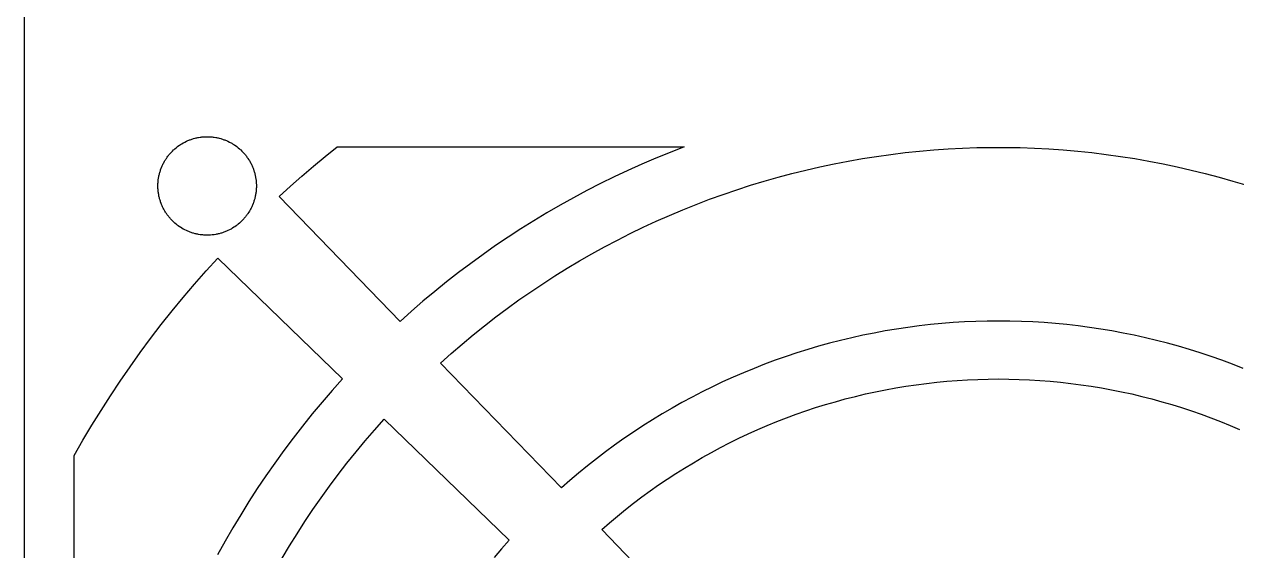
# Model space of a CAD drawing. Header units: metres. Extents: x -3 to 104, y -8 to 202.
# Drawn here: x 0 to 62.8, y 69.9 to 97.1 of the extents above; entities that cross this region are included whole.
import ezdxf

# ---------------------------------------------------------------- set-up
doc = ezdxf.new("R2010")
doc.units = ezdxf.units.M

msp = doc.modelspace()

# ---------------------------------------------------------------- linework, layer by layer
for p, q in [((0, 192.25), (0, 10)), ((8.4375, 91.0781), (8.47852, 91.0967)), ((8.47852, 91.0967), (8.51953, 91.1133)), ((8.51953, 91.1133), (8.56152, 91.1299)), ((8.56152, 91.1299), (8.60254, 91.1455)), ((8.60254, 91.1455), (8.64453, 91.1602)), ((8.64453, 91.1602), (8.68652, 91.1738)), ((8.68652, 91.1738), (8.72949, 91.1875)), ((8.72949, 91.1875), (8.77246, 91.2002)), ((8.77246, 91.2002), (8.8584, 91.2236)), ((8.8584, 91.2236), (8.90137, 91.2334)), ((8.90137, 91.2334), (8.94531, 91.2432)), ((8.94531, 91.2432), (8.98828, 91.252)), ((8.98828, 91.252), (9.03223, 91.2607)), ((9.03223, 91.2607), (9.12012, 91.2744)), ((9.12012, 91.2744), (9.16406, 91.2803)), ((9.16406, 91.2803), (9.20801, 91.2852)), ((9.20801, 91.2852), (9.25293, 91.2891)), ((9.25293, 91.2891), (9.29688, 91.293)), ((9.29688, 91.293), (9.3418, 91.2959)), ((9.3418, 91.2959), (9.38574, 91.2979)), ((9.38574, 91.2979), (9.43066, 91.2988)), ((9.43066, 91.2988), (9.51953, 91.2988)), ((9.51953, 91.2988), (9.56445, 91.2979)), ((9.56445, 91.2979), (9.6084, 91.2959)), ((9.6084, 91.2959), (9.65332, 91.293)), ((9.65332, 91.293), (9.74121, 91.2852)), ((9.74121, 91.2852), (9.78613, 91.2803)), ((9.78613, 91.2803), (9.83008, 91.2744)), ((9.83008, 91.2744), (9.91797, 91.2607)), ((9.91797, 91.2607), (9.96191, 91.252)), ((9.96191, 91.252), (10.0049, 91.2432)), ((10.0049, 91.2432), (10.0488, 91.2334)), ((10.0488, 91.2334), (10.0918, 91.2236)), ((10.0918, 91.2236), (10.1777, 91.2002)), ((10.1777, 91.2002), (10.2207, 91.1875)), ((10.2207, 91.1875), (10.2627, 91.1738)), ((10.2627, 91.1738), (10.3057, 91.1602)), ((10.3057, 91.1602), (10.3467, 91.1455)), ((10.3467, 91.1455), (10.3887, 91.1299)), ((10.3887, 91.1299), (10.4307, 91.1133)), ((10.4307, 91.1133), (10.4717, 91.0967)), ((10.4717, 91.0967), (10.5117, 91.0781)), ((7.55078, 90.4219), (7.58008, 90.4551)), ((7.58008, 90.4551), (7.61035, 90.4883)), ((7.61035, 90.4883), (7.64062, 90.5205)), ((7.64062, 90.5205), (7.67188, 90.5518)), ((7.67188, 90.5518), (7.73633, 90.6143)), ((7.73633, 90.6143), (7.76855, 90.6436)), ((7.76855, 90.6436), (7.80176, 90.6738)), ((7.80176, 90.6738), (7.87012, 90.7305)), ((7.87012, 90.7305), (7.90527, 90.7588)), ((7.90527, 90.7588), (7.94043, 90.7852)), ((7.94043, 90.7852), (8.0127, 90.8379)), ((8.0127, 90.8379), (8.04883, 90.8633)), ((8.04883, 90.8633), (8.08594, 90.8877)), ((8.08594, 90.8877), (8.16211, 90.9346)), ((8.16211, 90.9346), (8.23828, 90.9795)), ((8.23828, 90.9795), (8.27832, 91.001)), ((8.27832, 91.001), (8.31738, 91.0215)), ((8.31738, 91.0215), (8.39746, 91.0605)), ((8.39746, 91.0605), (8.4375, 91.0781)), ((10.5117, 91.0781), (10.5527, 91.0605)), ((10.5527, 91.0605), (10.6328, 91.0215)), ((10.6328, 91.0215), (10.6719, 91.001)), ((10.6719, 91.001), (10.7109, 90.9795)), ((10.7109, 90.9795), (10.75, 90.957)), ((10.75, 90.957), (10.7881, 90.9346)), ((10.7881, 90.9346), (10.8643, 90.8877)), ((10.8643, 90.8877), (10.9014, 90.8633)), ((10.9014, 90.8633), (10.9375, 90.8379)), ((10.9375, 90.8379), (11.0098, 90.7852)), ((11.0098, 90.7852), (11.0449, 90.7588)), ((11.0449, 90.7588), (11.0801, 90.7305)), ((11.0801, 90.7305), (11.1484, 90.6738)), ((11.1484, 90.6738), (11.1816, 90.6436)), ((11.1816, 90.6436), (11.2139, 90.6143)), ((11.2139, 90.6143), (11.2783, 90.5518)), ((11.2783, 90.5518), (11.3096, 90.5205)), ((11.3096, 90.5205), (11.3398, 90.4883)), ((11.3398, 90.4883), (11.3701, 90.4551)), ((11.3701, 90.4551), (11.3994, 90.4219)), ((15.5938, 90.2725), (16.208, 90.7695)), ((16.208, 90.7695), (34.1885, 90.7695)), ((33.4531, 90.4834), (32.7217, 90.1846)), ((34.1885, 90.7695), (33.4531, 90.4834)), ((44.8945, 90.3857), (45.6348, 90.4756)), ((45.6348, 90.4756), (46.377, 90.5537)), ((46.377, 90.5537), (47.1211, 90.6182)), ((47.1211, 90.6182), (47.8652, 90.6699)), ((47.8652, 90.6699), (48.6104, 90.709)), ((48.6104, 90.709), (49.3555, 90.7344)), ((49.3555, 90.7344), (50.1016, 90.7471)), ((50.1016, 90.7471), (50.8477, 90.7471)), ((50.8477, 90.7471), (51.5938, 90.7344)), ((51.5938, 90.7344), (52.3398, 90.709)), ((52.3398, 90.709), (53.085, 90.6699)), ((53.085, 90.6699), (53.8291, 90.6182)), ((53.8291, 90.6182), (54.5723, 90.5537)), ((54.5723, 90.5537), (55.3145, 90.4756)), ((55.3145, 90.4756), (56.0557, 90.3857)), ((7.14551, 89.7861), (7.16406, 89.8271)), ((7.16406, 89.8271), (7.18262, 89.8672)), ((7.18262, 89.8672), (7.20312, 89.9062)), ((7.20312, 89.9062), (7.22363, 89.9463)), ((7.22363, 89.9463), (7.2666, 90.0244)), ((7.2666, 90.0244), (7.28906, 90.0625)), ((7.28906, 90.0625), (7.3125, 90.1006)), ((7.3125, 90.1006), (7.33594, 90.1377)), ((7.33594, 90.1377), (7.36133, 90.1748)), ((7.36133, 90.1748), (7.38574, 90.2119)), ((7.38574, 90.2119), (7.41211, 90.248)), ((7.41211, 90.248), (7.43848, 90.2832)), ((7.43848, 90.2832), (7.46582, 90.3193)), ((7.46582, 90.3193), (7.49316, 90.3535)), ((7.49316, 90.3535), (7.52148, 90.3877)), ((7.52148, 90.3877), (7.55078, 90.4219)), ((11.3994, 90.4219), (11.4287, 90.3877)), ((11.4287, 90.3877), (11.457, 90.3535)), ((11.457, 90.3535), (11.4844, 90.3193)), ((11.4844, 90.3193), (11.5117, 90.2832)), ((11.5117, 90.2832), (11.5381, 90.248)), ((11.5381, 90.248), (11.5635, 90.2119)), ((11.5635, 90.2119), (11.5889, 90.1748)), ((11.5889, 90.1748), (11.6377, 90.1006)), ((11.6377, 90.1006), (11.6611, 90.0625)), ((11.6611, 90.0625), (11.6836, 90.0244)), ((11.6836, 90.0244), (11.7266, 89.9463)), ((11.7266, 89.9463), (11.7471, 89.9062)), ((11.7471, 89.9062), (11.7666, 89.8672)), ((11.7666, 89.8672), (11.7861, 89.8271)), ((11.7861, 89.8271), (11.8047, 89.7861)), ((14.9863, 89.7676), (15.5938, 90.2725)), ((31.9961, 89.874), (31.2754, 89.5508)), ((32.7217, 90.1846), (31.9961, 89.874)), ((41.2207, 89.7412), (41.9512, 89.8955)), ((41.9512, 89.8955), (42.6836, 90.0371)), ((42.6836, 90.0371), (43.4189, 90.166)), ((43.4189, 90.166), (44.1553, 90.2822)), ((44.1553, 90.2822), (44.8945, 90.3857)), ((56.0557, 90.3857), (56.7939, 90.2822)), ((56.7939, 90.2822), (57.5312, 90.166)), ((57.5312, 90.166), (58.2666, 90.0371)), ((58.2666, 90.0371), (58.999, 89.8955)), ((58.999, 89.8955), (59.7295, 89.7412)), ((6.95605, 89.1475), (6.97168, 89.2354)), ((6.97168, 89.2354), (6.98047, 89.2793)), ((6.98047, 89.2793), (6.99023, 89.3223)), ((6.99023, 89.3223), (7.00098, 89.3662)), ((7.00098, 89.3662), (7.01172, 89.4092)), ((7.01172, 89.4092), (7.02344, 89.4521)), ((7.02344, 89.4521), (7.03613, 89.4941)), ((7.03613, 89.4941), (7.0498, 89.5371)), ((7.0498, 89.5371), (7.06348, 89.5791)), ((7.06348, 89.5791), (7.09473, 89.6631)), ((7.09473, 89.6631), (7.11035, 89.7041)), ((7.11035, 89.7041), (7.14551, 89.7861)), ((11.8047, 89.7861), (11.8223, 89.7451)), ((11.8223, 89.7451), (11.8555, 89.6631)), ((11.8555, 89.6631), (11.8711, 89.6211)), ((11.8711, 89.6211), (11.9004, 89.5371)), ((11.9004, 89.5371), (11.9141, 89.4941)), ((11.9141, 89.4941), (11.9258, 89.4521)), ((11.9258, 89.4521), (11.9385, 89.4092)), ((11.9385, 89.4092), (11.9492, 89.3662)), ((11.9492, 89.3662), (11.96, 89.3223)), ((11.96, 89.3223), (11.9697, 89.2793)), ((11.9697, 89.2793), (11.9785, 89.2354)), ((11.9785, 89.2354), (11.9863, 89.1914)), ((13.793, 88.7305), (14.3857, 89.2529)), ((14.3857, 89.2529), (14.9863, 89.7676)), ((30.5605, 89.2148), (29.8516, 88.8672)), ((31.2754, 89.5508), (30.5605, 89.2148)), ((38.3311, 88.998), (39.0488, 89.2031)), ((39.0488, 89.2031), (39.7695, 89.3955)), ((39.7695, 89.3955), (40.4941, 89.5742)), ((40.4941, 89.5742), (41.2207, 89.7412)), ((59.7295, 89.7412), (60.4561, 89.5742)), ((60.4561, 89.5742), (61.1807, 89.3955)), ((61.1807, 89.3955), (61.9014, 89.2031)), ((61.9014, 89.2031), (62.6191, 88.998)), ((6.9248, 88.749), (6.92676, 88.8379)), ((6.92676, 88.6602), (6.9248, 88.749)), ((6.92676, 88.8379), (6.92871, 88.8828)), ((6.92871, 88.6152), (6.92676, 88.6602)), ((6.92871, 88.8828), (6.93164, 88.9268)), ((6.93164, 88.5713), (6.92871, 88.6152)), ((6.93164, 88.9268), (6.93457, 88.9717)), ((6.93457, 88.5264), (6.93164, 88.5713)), ((6.93457, 88.9717), (6.94434, 89.0596)), ((6.94434, 89.0596), (6.95605, 89.1475)), ((11.9863, 89.1914), (12, 89.1035)), ((12, 89.1035), (12.0059, 89.0596)), ((12.0059, 89.0596), (12.0156, 88.9717)), ((12.0156, 88.9717), (12.0186, 88.9268)), ((12.0186, 88.5713), (12.0156, 88.5264)), ((12.0186, 88.9268), (12.0215, 88.8828)), ((12.0215, 88.6152), (12.0186, 88.5713)), ((12.0215, 88.8828), (12.0234, 88.8379)), ((12.0234, 88.6602), (12.0215, 88.6152)), ((12.0234, 88.8379), (12.0254, 88.749)), ((12.0254, 88.749), (12.0234, 88.6602)), ((13.208, 88.1992), (13.793, 88.7305)), ((29.8516, 88.8672), (29.1494, 88.5068)), ((36.9072, 88.5527), (37.6172, 88.7812)), ((37.6172, 88.7812), (38.3311, 88.998)), ((62.6191, 88.998), (63.333, 88.7812)), ((6.94434, 88.4385), (6.93457, 88.5264)), ((6.9502, 88.3945), (6.94434, 88.4385)), ((6.95605, 88.3496), (6.9502, 88.3945)), ((6.96387, 88.3066), (6.95605, 88.3496)), ((6.97168, 88.2627), (6.96387, 88.3066)), ((6.98047, 88.2188), (6.97168, 88.2627)), ((6.99023, 88.1758), (6.98047, 88.2188)), ((7.00098, 88.1318), (6.99023, 88.1758)), ((7.01172, 88.0889), (7.00098, 88.1318)), ((7.02344, 88.0459), (7.01172, 88.0889)), ((7.03613, 88.0039), (7.02344, 88.0459)), ((7.0498, 87.9609), (7.03613, 88.0039)), ((7.06348, 87.9189), (7.0498, 87.9609)), ((11.9004, 87.9609), (11.8711, 87.877)), ((11.9141, 88.0039), (11.9004, 87.9609)), ((11.9258, 88.0459), (11.9141, 88.0039)), ((11.9385, 88.0889), (11.9258, 88.0459)), ((11.9492, 88.1318), (11.9385, 88.0889)), ((11.96, 88.1758), (11.9492, 88.1318)), ((11.9697, 88.2188), (11.96, 88.1758)), ((11.9785, 88.2627), (11.9697, 88.2188)), ((11.9863, 88.3066), (11.9785, 88.2627)), ((11.9932, 88.3496), (11.9863, 88.3066)), ((12, 88.3945), (11.9932, 88.3496)), ((12.0059, 88.4385), (12, 88.3945)), ((12.0156, 88.5264), (12.0059, 88.4385)), ((19.4727, 81.7314), (13.208, 88.1992)), ((28.4521, 88.1348), (27.7627, 87.751)), ((29.1494, 88.5068), (28.4521, 88.1348)), ((34.8018, 87.791), (35.499, 88.0566)), ((35.499, 88.0566), (36.2012, 88.3105)), ((36.2012, 88.3105), (36.9072, 88.5527)), ((7.09473, 87.835), (7.06348, 87.9189)), ((7.11035, 87.7939), (7.09473, 87.835)), ((7.14551, 87.7119), (7.11035, 87.7939)), ((7.16406, 87.6709), (7.14551, 87.7119)), ((7.18262, 87.6309), (7.16406, 87.6709)), ((7.20312, 87.5918), (7.18262, 87.6309)), ((7.22363, 87.5518), (7.20312, 87.5918)), ((7.2666, 87.4736), (7.22363, 87.5518)), ((7.28906, 87.4355), (7.2666, 87.4736)), ((7.3125, 87.3975), (7.28906, 87.4355)), ((7.33594, 87.3604), (7.3125, 87.3975)), ((7.36133, 87.3232), (7.33594, 87.3604)), ((7.38574, 87.2861), (7.36133, 87.3232)), ((11.5889, 87.3232), (11.5635, 87.2861)), ((11.6377, 87.3975), (11.5889, 87.3232)), ((11.6611, 87.4355), (11.6377, 87.3975)), ((11.6836, 87.4736), (11.6611, 87.4355)), ((11.7266, 87.5518), (11.6836, 87.4736)), ((11.7471, 87.5918), (11.7266, 87.5518)), ((11.7666, 87.6309), (11.7471, 87.5918)), ((11.7861, 87.6709), (11.7666, 87.6309)), ((11.8047, 87.7119), (11.7861, 87.6709)), ((11.8223, 87.7529), (11.8047, 87.7119)), ((11.8555, 87.835), (11.8223, 87.7529)), ((11.8711, 87.877), (11.8555, 87.835)), ((27.0791, 87.3545), (26.4023, 86.9473)), ((27.7627, 87.751), (27.0791, 87.3545)), ((33.4219, 87.2227), (34.1094, 87.5127)), ((34.1094, 87.5127), (34.8018, 87.791)), ((7.41211, 87.25), (7.38574, 87.2861)), ((7.43848, 87.2148), (7.41211, 87.25)), ((7.46582, 87.1787), (7.43848, 87.2148)), ((7.49316, 87.1445), (7.46582, 87.1787)), ((7.52148, 87.1104), (7.49316, 87.1445)), ((7.55078, 87.0762), (7.52148, 87.1104)), ((7.58008, 87.043), (7.55078, 87.0762)), ((7.61035, 87.0098), (7.58008, 87.043)), ((7.64062, 86.9775), (7.61035, 87.0098)), ((7.67188, 86.9463), (7.64062, 86.9775)), ((7.73633, 86.8838), (7.67188, 86.9463)), ((7.76855, 86.8535), (7.73633, 86.8838)), ((7.80176, 86.8242), (7.76855, 86.8535)), ((7.87012, 86.7676), (7.80176, 86.8242)), ((7.90527, 86.7393), (7.87012, 86.7676)), ((7.94043, 86.7129), (7.90527, 86.7393)), ((7.97656, 86.6855), (7.94043, 86.7129)), ((8.04883, 86.6348), (7.97656, 86.6855)), ((10.9736, 86.6855), (10.9014, 86.6348)), ((11.0098, 86.7129), (10.9736, 86.6855)), ((11.0449, 86.7393), (11.0098, 86.7129)), ((11.0801, 86.7676), (11.0449, 86.7393)), ((11.1484, 86.8242), (11.0801, 86.7676)), ((11.1816, 86.8535), (11.1484, 86.8242)), ((11.2139, 86.8838), (11.1816, 86.8535)), ((11.2783, 86.9463), (11.2139, 86.8838)), ((11.3096, 86.9775), (11.2783, 86.9463)), ((11.3398, 87.0098), (11.3096, 86.9775)), ((11.3701, 87.043), (11.3398, 87.0098)), ((11.3994, 87.0762), (11.3701, 87.043)), ((11.4287, 87.1104), (11.3994, 87.0762)), ((11.457, 87.1445), (11.4287, 87.1104)), ((11.4844, 87.1787), (11.457, 87.1445)), ((11.5117, 87.2148), (11.4844, 87.1787)), ((11.5381, 87.25), (11.5117, 87.2148)), ((11.5635, 87.2861), (11.5381, 87.25)), ((26.4023, 86.9473), (25.7334, 86.5283)), ((32.0625, 86.6074), (32.7402, 86.9209)), ((32.7402, 86.9209), (33.4219, 87.2227)), ((8.08594, 86.6104), (8.04883, 86.6348)), ((8.16211, 86.5635), (8.08594, 86.6104)), ((8.23828, 86.5186), (8.16211, 86.5635)), ((8.27832, 86.4971), (8.23828, 86.5186)), ((8.31738, 86.4766), (8.27832, 86.4971)), ((8.39746, 86.4375), (8.31738, 86.4766)), ((8.4375, 86.4199), (8.39746, 86.4375)), ((8.47852, 86.4014), (8.4375, 86.4199)), ((8.51953, 86.3848), (8.47852, 86.4014)), ((8.56152, 86.3682), (8.51953, 86.3848)), ((8.60254, 86.3525), (8.56152, 86.3682)), ((8.64453, 86.3379), (8.60254, 86.3525)), ((8.68652, 86.3242), (8.64453, 86.3379)), ((8.72949, 86.3105), (8.68652, 86.3242)), ((8.77246, 86.2979), (8.72949, 86.3105)), ((8.8584, 86.2744), (8.77246, 86.2979)), ((8.90137, 86.2646), (8.8584, 86.2744)), ((8.94531, 86.2549), (8.90137, 86.2646)), ((8.98828, 86.2461), (8.94531, 86.2549)), ((9.03223, 86.2373), (8.98828, 86.2461)), ((9.12012, 86.2236), (9.03223, 86.2373)), ((9.16406, 86.2178), (9.12012, 86.2236)), ((9.20801, 86.2129), (9.16406, 86.2178)), ((9.25293, 86.209), (9.20801, 86.2129)), ((9.29688, 86.2051), (9.25293, 86.209)), ((9.3418, 86.2021), (9.29688, 86.2051)), ((9.38574, 86.2002), (9.3418, 86.2021)), ((9.43066, 86.1992), (9.38574, 86.2002)), ((9.51953, 86.1992), (9.43066, 86.1992)), ((9.56445, 86.2002), (9.51953, 86.1992)), ((9.6084, 86.2021), (9.56445, 86.2002)), ((9.65332, 86.2051), (9.6084, 86.2021)), ((9.74121, 86.2129), (9.65332, 86.2051)), ((9.78613, 86.2178), (9.74121, 86.2129)), ((9.83008, 86.2236), (9.78613, 86.2178)), ((9.91797, 86.2373), (9.83008, 86.2236)), ((9.96191, 86.2461), (9.91797, 86.2373)), ((10.0049, 86.2549), (9.96191, 86.2461)), ((10.0488, 86.2646), (10.0049, 86.2549)), ((10.0918, 86.2744), (10.0488, 86.2646)), ((10.1777, 86.2979), (10.0918, 86.2744)), ((10.2207, 86.3105), (10.1777, 86.2979)), ((10.2627, 86.3242), (10.2207, 86.3105)), ((10.3057, 86.3379), (10.2627, 86.3242)), ((10.3467, 86.3525), (10.3057, 86.3379)), ((10.3887, 86.3682), (10.3467, 86.3525)), ((10.4307, 86.3848), (10.3887, 86.3682)), ((10.4717, 86.4014), (10.4307, 86.3848)), ((10.5117, 86.4199), (10.4717, 86.4014)), ((10.5527, 86.4375), (10.5117, 86.4199)), ((10.6328, 86.4766), (10.5527, 86.4375)), ((10.6719, 86.4971), (10.6328, 86.4766)), ((10.7109, 86.5186), (10.6719, 86.4971)), ((10.75, 86.541), (10.7109, 86.5186)), ((10.7881, 86.5635), (10.75, 86.541)), ((10.8643, 86.6104), (10.7881, 86.5635)), ((10.9014, 86.6348), (10.8643, 86.6104)), ((25.0713, 86.0977), (24.417, 85.6562)), ((25.7334, 86.5283), (25.0713, 86.0977)), ((30.7256, 85.9453), (31.3916, 86.2822)), ((31.3916, 86.2822), (32.0625, 86.6074)), ((24.417, 85.6562), (23.7695, 85.2031)), ((29.4121, 85.2373), (30.0654, 85.5967)), ((30.0654, 85.5967), (30.7256, 85.9453)), ((9.41699, 84.3447), (10.0254, 85.0156)), ((10.0254, 85.0156), (16.4922, 78.752)), ((23.7695, 85.2031), (23.1309, 84.7393)), ((28.124, 84.4834), (28.7646, 84.8662)), ((28.7646, 84.8662), (29.4121, 85.2373)), ((8.82031, 83.6641), (9.41699, 84.3447)), ((22.5, 84.2646), (21.877, 83.7793)), ((23.1309, 84.7393), (22.5, 84.2646)), ((27.4902, 84.0898), (28.124, 84.4834)), ((8.23535, 82.9736), (8.82031, 83.6641)), ((21.877, 83.7793), (21.2627, 83.2832)), ((26.2432, 83.2705), (26.8633, 83.6855)), ((26.8633, 83.6855), (27.4902, 84.0898)), ((7.66113, 82.2744), (8.23535, 82.9736)), ((21.2627, 83.2832), (20.6572, 82.7764)), ((25.6299, 82.8447), (26.2432, 83.2705)), ((20.6572, 82.7764), (20.0605, 82.2588)), ((24.4277, 81.9619), (25.0244, 82.4082)), ((25.0244, 82.4082), (25.6299, 82.8447)), ((7.09863, 81.5645), (7.66113, 82.2744)), ((20.0605, 82.2588), (19.4727, 81.7314)), ((23.8379, 81.5049), (24.4277, 81.9619)), ((48.1162, 81.667), (47.5283, 81.6211)), ((48.7051, 81.7031), (48.1162, 81.667)), ((49.2949, 81.7285), (48.7051, 81.7031)), ((49.8848, 81.7441), (49.2949, 81.7285)), ((50.4746, 81.749), (49.8848, 81.7441)), ((51.0654, 81.7441), (50.4746, 81.749)), ((51.6553, 81.7285), (51.0654, 81.7441)), ((52.2451, 81.7031), (51.6553, 81.7285)), ((52.834, 81.667), (52.2451, 81.7031)), ((53.4219, 81.6211), (52.834, 81.667)), ((6.54785, 80.8467), (7.09863, 81.5645)), ((22.6826, 80.5605), (23.2559, 81.0371)), ((23.2559, 81.0371), (23.8379, 81.5049)), ((44.0225, 81.1309), (43.4443, 81.0137)), ((44.6025, 81.2383), (44.0225, 81.1309)), ((45.1855, 81.335), (44.6025, 81.2383)), ((45.7686, 81.4219), (45.1855, 81.335)), ((46.3545, 81.498), (45.7686, 81.4219)), ((46.9404, 81.5645), (46.3545, 81.498)), ((47.5283, 81.6211), (46.9404, 81.5645)), ((54.0098, 81.5645), (53.4219, 81.6211)), ((54.5957, 81.498), (54.0098, 81.5645)), ((55.1807, 81.4219), (54.5957, 81.498)), ((55.7646, 81.335), (55.1807, 81.4219)), ((56.3467, 81.2383), (55.7646, 81.335)), ((56.9277, 81.1309), (56.3467, 81.2383)), ((57.5059, 81.0137), (56.9277, 81.1309)), ((6.00977, 80.1191), (6.54785, 80.8467)), ((22.1172, 80.0732), (22.6826, 80.5605)), ((41.1533, 80.4463), (40.5869, 80.2793)), ((41.7227, 80.6035), (41.1533, 80.4463)), ((42.2939, 80.75), (41.7227, 80.6035)), ((42.8682, 80.8867), (42.2939, 80.75)), ((43.4443, 81.0137), (42.8682, 80.8867)), ((58.082, 80.8867), (57.5059, 81.0137)), ((58.6562, 80.75), (58.082, 80.8867)), ((59.2275, 80.6035), (58.6562, 80.75)), ((59.7969, 80.4463), (59.2275, 80.6035)), ((60.3623, 80.2793), (59.7969, 80.4463)), ((5.48242, 79.3828), (6.00977, 80.1191)), ((21.5605, 79.5762), (22.1172, 80.0732)), ((39.4639, 79.917), (38.9072, 79.7207)), ((40.0244, 80.1025), (39.4639, 79.917)), ((40.5869, 80.2793), (40.0244, 80.1025)), ((60.9258, 80.1025), (60.3623, 80.2793)), ((61.4854, 79.917), (60.9258, 80.1025)), ((62.042, 79.7207), (61.4854, 79.917)), ((4.96875, 78.6387), (5.48242, 79.3828)), ((27.8262, 73.1074), (21.5605, 79.5762)), ((37.8047, 79.2998), (37.2588, 79.0752)), ((38.3545, 79.5156), (37.8047, 79.2998)), ((38.9072, 79.7207), (38.3545, 79.5156)), ((62.5957, 79.5156), (62.042, 79.7207)), ((63.1455, 79.2998), (62.5957, 79.5156)), ((4.46582, 77.8848), (4.96875, 78.6387)), ((16.4922, 78.752), (15.958, 78.1553)), ((36.1797, 78.5977), (35.6465, 78.3447)), ((36.7178, 78.8408), (36.1797, 78.5977)), ((37.2588, 79.0752), (36.7178, 78.8408)), ((46.207, 78.4541), (46.7373, 78.5225)), ((46.7373, 78.5225), (47.2695, 78.583)), ((47.2695, 78.583), (47.8027, 78.6338)), ((47.8027, 78.6338), (48.3359, 78.6748)), ((48.3359, 78.6748), (48.8701, 78.707)), ((48.8701, 78.707), (49.4053, 78.7305)), ((49.4053, 78.7305), (49.9395, 78.7441)), ((49.9395, 78.7441), (50.4746, 78.749)), ((50.4746, 78.749), (51.0098, 78.7441)), ((51.0098, 78.7441), (51.5449, 78.7305)), ((51.5449, 78.7305), (52.0801, 78.707)), ((52.0801, 78.707), (52.6143, 78.6748)), ((52.6143, 78.6748), (53.1475, 78.6338)), ((53.1475, 78.6338), (53.6807, 78.583)), ((53.6807, 78.583), (54.2119, 78.5225)), ((54.2119, 78.5225), (54.7432, 78.4541)), ((15.958, 78.1553), (15.4336, 77.5508)), ((35.1182, 78.083), (34.5938, 77.8115)), ((35.6465, 78.3447), (35.1182, 78.083)), ((43.0547, 77.8477), (43.5762, 77.9717)), ((43.5762, 77.9717), (44.0986, 78.0859)), ((44.0986, 78.0859), (44.623, 78.1914)), ((44.623, 78.1914), (45.1494, 78.2881)), ((45.1494, 78.2881), (45.6777, 78.376)), ((45.6777, 78.376), (46.207, 78.4541)), ((54.7432, 78.4541), (55.2725, 78.376)), ((55.2725, 78.376), (55.8008, 78.2881)), ((55.8008, 78.2881), (56.3271, 78.1914)), ((56.3271, 78.1914), (56.8516, 78.0859)), ((56.8516, 78.0859), (57.374, 77.9717)), ((57.374, 77.9717), (57.8945, 77.8477)), ((3.97656, 77.124), (4.46582, 77.8848)), ((15.4336, 77.5508), (14.9209, 76.9365)), ((34.0742, 77.5312), (33.5596, 77.2422)), ((34.5938, 77.8115), (34.0742, 77.5312)), ((40.4873, 77.0957), (40.9961, 77.2646)), ((40.9961, 77.2646), (41.5068, 77.4238)), ((41.5068, 77.4238), (42.0205, 77.5742)), ((42.0205, 77.5742), (42.5361, 77.7148)), ((42.5361, 77.7148), (43.0547, 77.8477)), ((57.8945, 77.8477), (58.4131, 77.7148)), ((58.4131, 77.7148), (58.9297, 77.5742)), ((58.9297, 77.5742), (59.4434, 77.4238)), ((59.4434, 77.4238), (59.9541, 77.2646)), ((59.9541, 77.2646), (60.4619, 77.0957)), ((3.49902, 76.3545), (3.97656, 77.124)), ((14.9209, 76.9365), (14.418, 76.3135)), ((18.1514, 76.1064), (18.6484, 76.6631)), ((18.6484, 76.6631), (25.1172, 70.3975)), ((32.5459, 76.6377), (32.0479, 76.3223)), ((33.0498, 76.9443), (32.5459, 76.6377)), ((33.5596, 77.2422), (33.0498, 76.9443)), ((38.9814, 76.54), (39.4805, 76.7334)), ((39.4805, 76.7334), (39.9824, 76.9189)), ((39.9824, 76.9189), (40.4873, 77.0957)), ((60.4619, 77.0957), (60.9678, 76.9189)), ((60.9678, 76.9189), (61.4697, 76.7334)), ((61.4697, 76.7334), (61.9678, 76.54)), ((3.03516, 75.5781), (3.49902, 76.3545)), ((14.418, 76.3135), (13.9268, 75.6816)), ((17.6641, 75.542), (18.1514, 76.1064)), ((32.0479, 76.3223), (31.5547, 75.998)), ((37.5068, 75.9062), (37.9951, 76.126)), ((37.9951, 76.126), (38.4863, 76.3369)), ((38.4863, 76.3369), (38.9814, 76.54)), ((61.9678, 76.54), (62.4639, 76.3369)), ((62.4639, 76.3369), (62.9551, 76.126)), ((2.58301, 74.7939), (3.03516, 75.5781)), ((13.9268, 75.6816), (13.4463, 75.041)), ((17.1865, 74.9678), (17.6641, 75.542)), ((31.0664, 75.665), (30.585, 75.3242)), ((31.5547, 75.998), (31.0664, 75.665)), ((36.0664, 75.1973), (36.542, 75.4414)), ((36.542, 75.4414), (37.0225, 75.6777)), ((37.0225, 75.6777), (37.5068, 75.9062)), ((2.58301, 20.7041), (2.58301, 74.7939)), ((13.4463, 75.041), (12.9766, 74.3926)), ((16.7197, 74.3867), (17.1865, 74.9678)), ((30.1094, 74.9746), (29.6406, 74.6172)), ((30.585, 75.3242), (30.1094, 74.9746)), ((35.1279, 74.6836), (35.5947, 74.9443)), ((35.5947, 74.9443), (36.0664, 75.1973)), ((12.9766, 74.3926), (12.5186, 73.7363)), ((16.2617, 73.7969), (16.7197, 74.3867)), ((29.1768, 74.252), (28.7197, 73.8779)), ((29.6406, 74.6172), (29.1768, 74.252)), ((33.7539, 73.8525), (34.207, 74.1377)), ((34.207, 74.1377), (34.665, 74.4141)), ((34.665, 74.4141), (35.1279, 74.6836)), ((12.5186, 73.7363), (12.0723, 73.0713)), ((15.8154, 73.1992), (16.2617, 73.7969)), ((28.2695, 73.4961), (27.8262, 73.1074)), ((28.7197, 73.8779), (28.2695, 73.4961)), ((32.8623, 73.2598), (33.3057, 73.5596)), ((33.3057, 73.5596), (33.7539, 73.8525)), ((12.0723, 73.0713), (11.6377, 72.3994)), ((15.3789, 72.5938), (15.8154, 73.1992)), ((31.9922, 72.6367), (32.4248, 72.9521)), ((32.4248, 72.9521), (32.8623, 73.2598)), ((11.6377, 72.3994), (11.2148, 71.7197)), ((14.9531, 71.9814), (15.3789, 72.5938)), ((31.1445, 71.9834), (31.5654, 72.3135)), ((31.5654, 72.3135), (31.9922, 72.6367)), ((11.2148, 71.7197), (10.8037, 71.0332)), ((14.5381, 71.3613), (14.9531, 71.9814)), ((30.3193, 71.3018), (30.7285, 71.6465)), ((30.7285, 71.6465), (31.1445, 71.9834)), ((10.8037, 71.0332), (10.4043, 70.3398)), ((14.1338, 70.7344), (14.5381, 71.3613)), ((29.915, 70.9502), (30.3193, 71.3018)), ((13.7402, 70.0996), (14.1338, 70.7344)), ((25.1172, 70.3975), (24.7275, 69.9541)), ((36.1855, 64.4766), (29.915, 70.9502)), ((10.4043, 70.3398), (10.0176, 69.6387)), ((13.3584, 69.459), (13.7402, 70.0996)), ((24.7275, 69.9541), (24.3457, 69.5039))]:
    msp.add_line(p, q)

doc.saveas('drawing.dxf')
